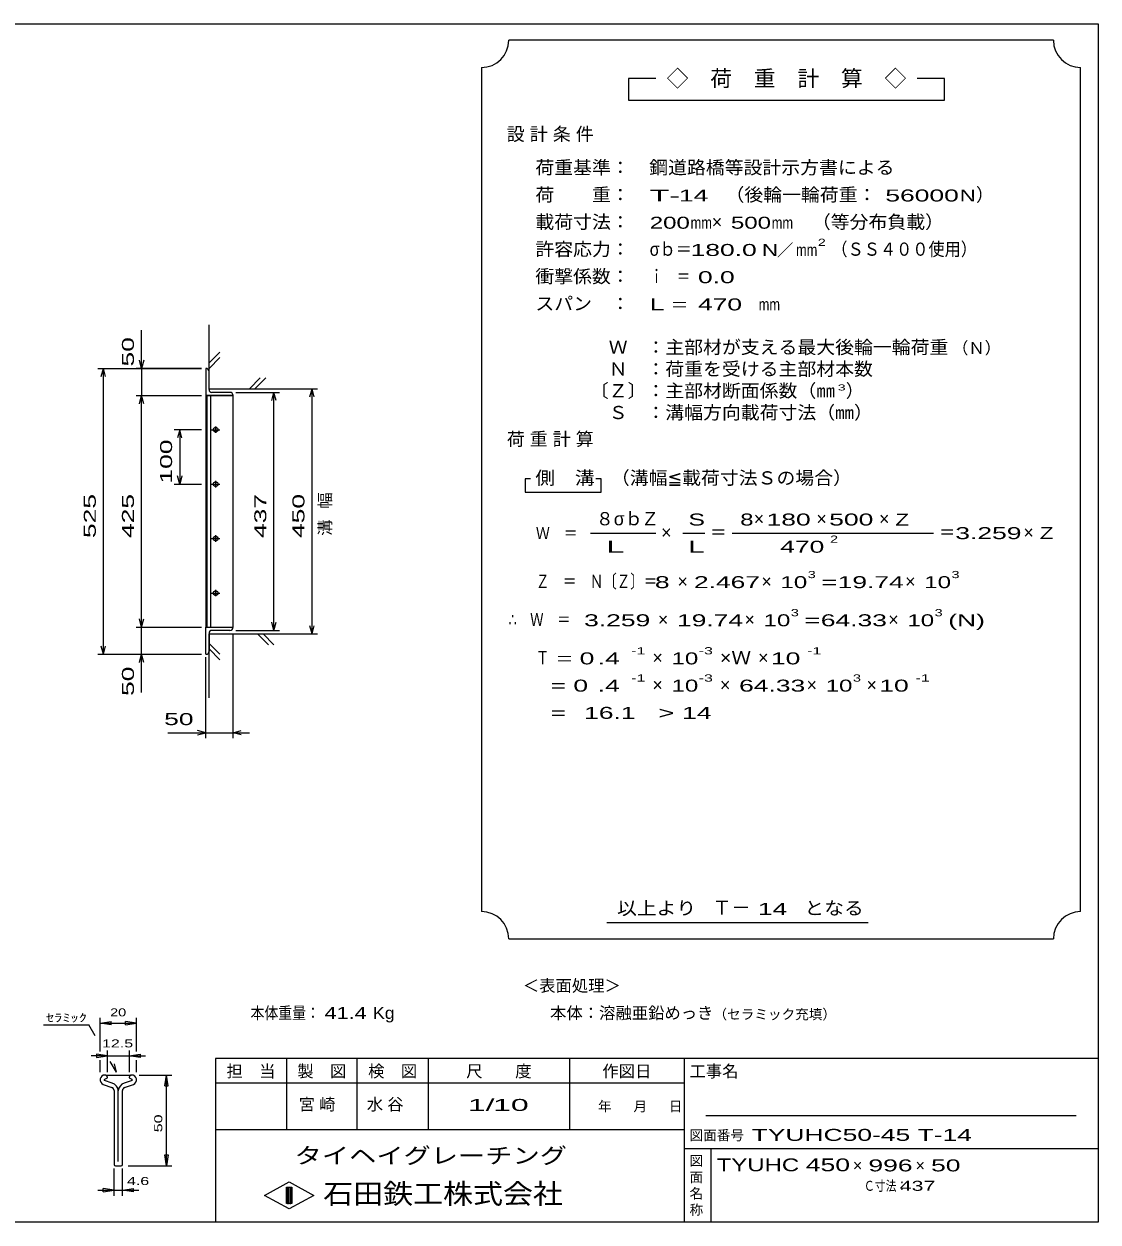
# Model space of a CAD drawing. Units: millimetres, scale not verified. Extents: x -1820 to 1736, y -1282 to 1048.
# Drawn here: x -236 to 1736, y -1152 to 1048 of the extents above; entities that cross this region are included whole.
import ezdxf
from ezdxf.enums import TextEntityAlignment as Align

# ---------------------------------------------------------------- set-up
doc = ezdxf.new("R2010")
doc.units = ezdxf.units.MM
doc.header["$LTSCALE"] = 10
for name, color, linetype, lineweight in [('0_2', 150, 'Continuous', 25), ('16', 3, 'Continuous', 25), ('22', 2, 'Continuous', 25), ('32', 4, 'Continuous', 25)]:
    doc.layers.add(name, color=color, linetype=linetype, lineweight=lineweight)
doc.styles.add('ベクトル', font='')
doc.styles.get('ベクトル').set_extended_font_data('ベクトル')

msp = doc.modelspace()

# ---------------------------------------------------------------- linework, layer by layer
at = {"layer": '0_2'}
for p, q in [((-1724, 1048.5), (1736, 1048.5)), ((1736, 1048.5), (1736, -1151.5)), ((1736, -851.5), (116, -851.5)), ((116, -851.5), (116, -1151.5)), ((246, -851.5), (246, -981.5)), ((376, -981.5), (376, -851.5)), ((506, -851.5), (506, -981.5)), ((766, -981.5), (766, -851.5)), ((976, -851.5), (976, -1151.5)), ((976, -896.5), (116, -896.5)), ((1696, -956.5), (1016, -956.5)), ((116, -981.5), (976, -981.5)), ((976, -1016.5), (1736, -1016.5)), ((1026, -1151.5), (1026, -1016.5)), ((206, -1102.5), (251, -1077.5)), ((251, -1077.5), (296, -1102.5)), ((246, -1087.5), (256, -1087.5)), ((246, -1117.5), (246, -1087.5)), ((246, -1087.5), (248, -1087.5)), ((248, -1087.5), (248, -1117.5)), ((250, -1117.5), (250, -1087.5)), ((250, -1087.5), (252, -1087.5)), ((252, -1087.5), (252, -1117.5)), ((254, -1117.5), (254, -1087.5)), ((254, -1087.5), (256, -1087.5)), ((256, -1087.5), (256, -1117.5)), ((256, -1087.5), (256, -1117.5)), ((251, -1127.5), (206, -1102.5)), ((256, -1117.5), (246, -1117.5)), ((248, -1117.5), (250, -1117.5)), ((296, -1102.5), (251, -1127.5)), ((252, -1117.5), (254, -1117.5)), ((1736, -1151.5), (-1724, -1151.5))]:
    msp.add_line(p, q, dxfattribs=at)
at = {"layer": '16'}
for p, q in [((98, 416), (98, 366)), ((104, 377), (104, 410)), ((98, 366), (148, 366)), ((98, 366), (98, -59)), ((148, 366), (98, 366)), ((100, 366), (100, -59)), ((107, -59), (107, 366)), ((142, 372), (109, 372)), ((148, -59), (148, 366)), ((116, 309.5), (116, 297.5)), ((108, 303.5), (124, 303.5)), ((118, 306.5), (114, 306.5)), ((114, 300.5), (118, 300.5)), ((108, 203.5), (124, 203.5)), ((118, 206.5), (114, 206.5)), ((114, 200.5), (118, 200.5)), ((116, 209.5), (116, 197.5)), ((108, 103.5), (124, 103.5)), ((118, 106.5), (114, 106.5)), ((114, 100.5), (118, 100.5)), ((116, 109.5), (116, 97.5)), ((108, 3.5), (124, 3.5)), ((118, 6.5), (114, 6.5)), ((114, 0.5), (118, 0.5)), ((116, 9.5), (116, -2.5)), ((98, -59), (148, -59)), ((98, -109), (98, -59)), ((98, -59), (148, -59)), ((142, -65), (109, -65)), ((104, -70), (104, -103))]:
    msp.add_line(p, q, dxfattribs=at)
for centre, radius, start, end in [((98, 410), 6, 0, 90), ((109, 377), 5, 180, 270), ((142, 366), 6, 0, 90), ((114, 303.5), 3, 90, 270), ((116, 303.5), 4, 46.6, 133.4), ((116, 303.5), 4, 226.6, 313.4), ((118, 303.5), 3, 270, 90), ((114, 203.5), 3, 90, 270), ((116, 203.5), 4, 46.6, 133.4), ((116, 203.5), 4, 226.6, 313.4), ((118, 203.5), 3, 270, 90), ((114, 103.5), 3, 90, 270), ((116, 103.5), 4, 46.6, 133.4), ((116, 103.5), 4, 226.6, 313.4), ((118, 103.5), 3, 270, 90), ((114, 3.5), 3, 90, 270), ((116, 3.5), 4, 46.6, 133.4), ((116, 3.5), 4, 226.6, 313.4), ((118, 3.5), 3, 270, 90), ((109, -70), 5, 90, 180), ((142, -59), 6, 270, 0), ((98, -103), 6, 270, 0)]:
    msp.add_arc(centre, radius, start, end, dxfattribs=at)
at = {"layer": '22', "color": 4}
for p, q in [((1654, 1018.5), (654, 1018.5)), ((604, 968.5), (604, -581.5)), ((1704, -581.5), (1704, 968.5)), ((924, 948.5), (874, 948.5)), ((874, 948.5), (874, 908.5)), ((1454, 948.5), (1404, 948.5)), ((1454, 908.5), (1454, 948.5)), ((874, 908.5), (1454, 908.5)), ((-20, 416), (-20, 486)), ((104, 378.5), (104, 496)), ((104, 426), (124, 446)), ((-20, 416), (-24, 431)), ((-16, 431), (-20, 416)), ((104, 416), (124, 436)), ((-100, 416), (90, 416)), ((-94, 401), (-90, 416)), ((-86, 401), (-90, 416)), ((-90, -109), (-90, 416)), ((90, 416), (-30, 416)), ((-20, 416), (-20, 366)), ((178, 378.5), (198, 398.5)), ((188, 378.5), (208, 398.5)), ((104, 378.5), (303, 378.5)), ((289, 363.5), (293, 378.5)), ((297, 363.5), (293, 378.5)), ((293, -71.5), (293, 378.5)), ((-30, 366), (90, 366)), ((-24, 351), (-20, 366)), ((-16, 351), (-20, 366)), ((-20, -59), (-20, 366)), ((153, 372), (233, 372)), ((219, 357), (223, 372)), ((227, 357), (223, 372)), ((223, -65), (223, 372)), ((90, 303.5), (40, 303.5)), ((50, 303.5), (46, 288.5)), ((54, 288.5), (50, 303.5)), ((50, 303.5), (50, 203.5)), ((40, 203.5), (90, 203.5)), ((50, 203.5), (46, 218.5)), ((54, 218.5), (50, 203.5)), ((694, 213.5), (684, 213.5)), ((684, 213.5), (684, 188.5)), ((824, 213.5), (814, 213.5)), ((824, 188.5), (824, 213.5)), ((684, 188.5), (824, 188.5)), ((804, 113.5), (924, 113.5)), ((974, 113.5), (1014, 113.5)), ((1064, 113.5), (1434, 113.5)), ((-20, -59), (-24, -44)), ((-20, -59), (-16, -44)), ((-30, -59), (90, -59)), ((-20, -109), (-20, -59)), ((153, -65), (233, -65)), ((223, -65), (219, -50)), ((223, -65), (227, -50)), ((293, -71.5), (289, -56.5)), ((293, -71.5), (297, -56.5)), ((104, -71.5), (303, -71.5)), ((104, -189), (104, -71.5)), ((148, -263), (148, -73)), ((213, -91.5), (193, -71.5)), ((223, -91.5), (203, -71.5)), ((-100, -109), (90, -109)), ((-90, -109), (-94, -94)), ((-90, -109), (-86, -94)), ((-30, -109), (90, -109)), ((-24, -124), (-20, -109)), ((-16, -124), (-20, -109)), ((-20, -179), (-20, -109)), ((124, -109), (104, -89)), ((124, -119), (104, -99)), ((98, -263), (98, -114)), ((28, -253), (98, -253)), ((98, -253), (83, -249)), ((83, -257), (98, -253)), ((98, -253), (148, -253)), ((148, -253), (163, -249)), ((163, -257), (148, -253)), ((148, -253), (178, -253)), ((834, -601.5), (1314, -601.5)), ((654, -631.5), (1654, -631.5))]:
    msp.add_line(p, q, dxfattribs=at)
for centre, start, end in [((604, 1018.5), 270, 0), ((1704, 1018.5), 180, 270), ((604, -631.5), 0, 90), ((1704, -631.5), 90, 180)]:
    msp.add_arc(centre, 50, start, end, dxfattribs=at)
at = {"layer": '32'}
for p, q in [((-200.33, -789.5), (-117, -789.5)), ((-105.33, -809.5), (-117, -789.5)), ((-96, -838.5), (-96, -776.5)), ((-96, -786.5), (-76, -783.5)), ((-76, -789.5), (-96, -786.5)), ((-96, -786.5), (-29.33, -786.5)), ((-76, -789.5), (-76, -783.5)), ((-29.33, -786.5), (-49.33, -783.5)), ((-49.33, -789.5), (-49.33, -783.5)), ((-49.33, -789.5), (-29.33, -786.5)), ((-29.33, -838.5), (-29.33, -776.5)), ((-82.67, -846.5), (-112.67, -846.5)), ((-82.67, -846.5), (-102.67, -843.5)), ((-102.67, -843.5), (-102.67, -849.5)), ((-102.67, -849.5), (-82.67, -846.5)), ((-96, -876.5), (-96, -854.5)), ((-82.67, -876.5), (-82.67, -836.5)), ((-82.67, -846.5), (-42.67, -846.5)), ((-66, -876.5), (-77.67, -856.5)), ((-42.67, -836.5), (-42.67, -876.5)), ((-42.67, -846.5), (-22.67, -843.5)), ((-22.67, -849.5), (-42.67, -846.5)), ((-42.67, -846.5), (-12.67, -846.5)), ((-29.33, -876.5), (-29.33, -854.5)), ((-22.67, -843.5), (-22.67, -849.5)), ((-66, -876.5), (-69.67, -860.83)), ((-90.6, -898.76), (-74.36, -904.46)), ((-73.66, -896.59), (-88.06, -891.53)), ((-87.53, -889.21), (-82.73, -886.88)), ((-85.7, -881.5), (-38.87, -881.5)), ((-82.73, -886.88), (-82.73, -886.11)), ((-37.34, -891.53), (-51.74, -896.59)), ((-51.04, -904.46), (-34.81, -898.76)), ((-42.67, -886.11), (-42.67, -886.88)), ((-42.67, -886.88), (-37.87, -889.21)), ((-24.33, -881.5), (35.67, -881.5)), ((22.67, -901.5), (25.67, -881.5)), ((22.67, -901.5), (28.67, -901.5)), ((28.67, -901.5), (25.67, -881.5)), ((25.67, -1048.17), (25.67, -881.5)), ((-70.37, -910.14), (-70.37, -1045.87)), ((-62.67, -1040.53), (-62.67, -910.3)), ((-55.03, -1045.87), (-55.03, -910.14)), ((25.67, -1048.17), (22.67, -1028.17)), ((22.67, -1028.17), (28.67, -1028.17)), ((28.67, -1028.17), (25.67, -1048.17)), ((-70.33, -1103.17), (-70.33, -1053.17)), ((-68.03, -1048.21), (-57.37, -1048.21)), ((-55, -1103.17), (-55, -1053.17)), ((-44.33, -1048.17), (35.67, -1048.17)), ((-100.33, -1093.17), (-70.33, -1093.17)), ((-70.33, -1093.17), (-90.33, -1090.17)), ((-90.33, -1096.17), (-90.33, -1090.17)), ((-90.33, -1096.17), (-70.33, -1093.17)), ((-70.33, -1093.17), (-55, -1093.17)), ((-55, -1093.17), (-35, -1090.17)), ((-35, -1096.17), (-55, -1093.17)), ((-55, -1093.17), (-25, -1093.17)), ((-35, -1096.17), (-35, -1090.17))]:
    msp.add_line(p, q, dxfattribs=at)
for centre, radius, start, end in [((-87.03, -890.5), 9, 90.98, 246.68), ((-86.98, -890.55), 1.47, 111.91, 222.33), ((-87.56, -886.32), 4.83, 2.5, 85.55), ((-77.97, -911.31), 15.33, 3.78, 73.7), ((-47.44, -911.31), 15.33, 106.3, 176.22), ((-37.84, -886.32), 4.83, 94.45, 177.5), ((-38.37, -890.5), 9, 293.32, 89.02002), ((-38.42, -890.55), 1.47, 317.67, 68.08999), ((-76.36, -910.13), 6, 0, 70.58), ((-49.04, -910.13), 6, 109.42, 180), ((-68.03, -1045.87), 2.33, 180, 270), ((-57.37, -1045.87), 2.33, 270, 0)]:
    msp.add_arc(centre, radius, start, end, dxfattribs=at)

# ---------------------------------------------------------------- texts
at = {"layer": '0_2', "style": 'ベクトル'}
for s, height, p in [('担\u3000当', 21.99, (136, -874.5)), ('製\u3000図', 21.99, (266, -874.5)), ('検\u3000図', 21.99, (396, -874.5)), ('尺\u3000\u3000度', 21.99, (576, -874.5)), ('作図日', 21.99, (826, -874.5)), ('工事名', 21.99, (986, -874.5)), ('年', 18.33, (818, -939)), ('月', 18.33, (883, -939)), ('日', 18.33, (948, -939)), ('図面番号', 18.33, (986, -992)), ('図', 18.33, (986, -1039)), ('面', 18.33, (986, -1069)), ('名', 18.33, (986, -1099)), ('称', 18.33, (986, -1129))]:
    msp.add_text(s, height=height, dxfattribs=at).set_placement(p, align=Align.MIDDLE_LEFT)
at = {"layer": '0_2', "color": 222, "style": 'ベクトル'}
for s, height, width, p in [('タイヘイグレーチング', 29.33, 1.25, (261, -1029.5)), ('石田鉄工株式会社', 36.66, 1.1, (313.5, -1099.5))]:
    msp.add_text(s, height=height, dxfattribs=dict(at, width=width)).set_placement(p, align=Align.MIDDLE_LEFT)
at = {"layer": '22', "style": 'ベクトル'}
for s, height, p in [('◇\u3000荷\u3000重\u3000計\u3000算\u3000◇', 29.33, (944, 948.5)), ('）', 24.19, (1512, 735)), ('×', 24.19, (1027, 685)), ('／', 21.99, (1146.5, 633.5)), ('（Ｎ）', 21.99, (1468, 453.5)), ('）', 24.19, (1273, 375)), ('σｂ', 24.19, (847, 140)), ('８', 24.19, (814, 140)), ('Ｚ', 24.19, (897, 140)), ('×', 24.19, (1104, 140)), ('×', 24.19, (1219, 140)), ('×', 24.19, (1334, 140)), ('×', 24.19, (934, 115)), ('×', 24.19, (1599, 115)), ('×', 24.19, (964, 25)), ('×', 24.19, (1118, 25)), ('×', 24.19, (1382, 25)), ('×', 24.19, (928, -45)), ('×', 24.19, (1087, -45)), ('×', 24.19, (1351, -45)), ('×', 24.19, (918, -115)), ('×', 24.19, (1112, -115)), ('×', 24.19, (918, -165)), ('×', 24.19, (1042, -165)), ('×', 24.19, (1201, -165)), ('×', 24.19, (1311, -165)), ('Ｔ－', 25.66, (1028, -574)), ('＜表面処理＞', 21.99, (680, -717.5)), ('本体：', 21.99, (730, -767.5)), ('溶融亜鉛めっき', 21.99, (820, -767.5)), ('（セラミック充填）', 18.33, (1030, -770)), ('×', 21.99, (1286, -1047.5)), ('×', 21.99, (1401, -1047.5))]:
    msp.add_text(s, height=height, dxfattribs=at).set_placement(p, align=Align.MIDDLE_LEFT)
for s, height, width, p in [('荷重基準：\u3000', 24.19, 1.05, (703, 785)), ('鋼道路橋等設計示方書による', 24.19, 1.05, (912, 785)), ('荷\u3000\u3000重：\u3000', 24.19, 1.05, (703, 735)), ('（後輪一輪荷重：', 24.19, 1.05, (1052, 735)), ('T-', 21.99, 2, (913, 733.5)), (' 14 ', 21.99, 1.65, (953, 733.5)), (' 56000', 21.99, 1.65, (1332, 733.5)), ('N', 21.99, 1.4, (1482, 733.5)), ('載荷寸法：\u3000', 24.19, 1.05, (703, 685)), ('200', 21.99, 1.5, (913, 683.5)), ('mm', 21.99, 0.8, (988, 683.5)), ('500', 21.99, 1.5, (1062, 683.5)), ('mm', 21.99, 0.8, (1137, 683.5)), ('\u3000（等分布負載）', 24.19, 1.05, (1176, 685)), ('許容応力：\u3000', 24.19, 1.05, (703, 635)), ('σｂ＝', 24.19, 0.9, (913, 635)), ('180.0', 21.99, 1.65, (988, 633.5)), ('N', 21.99, 1.4, (1119, 633.5)), ('mm', 21.99, 0.8, (1181.5, 633.5)), ('2', 13.2, 1.5, (1221.5, 647.5)), ('（ＳＳ４００使用）', 24.19, 0.9, (1246.5, 635)), ('衝撃係数：\u3000', 24.19, 1.05, (703, 585)), ('ｉ\u3000＝', 24.19, 0.75, (913, 585)), (' 0.0', 21.99, 1.65, (988, 583.5)), ('スパン\u3000：\u3000', 24.19, 1.05, (703, 535)), ('L =', 21.99, 1.65, (913, 533.5)), (' 470 ', 21.99, 1.65, (988, 533.5)), ('mm', 21.99, 0.8, (1113, 533.5)), ('\u3000Ｗ\u3000：主部材が支える最大後輪一輪荷重', 24.19, 1.05, (803, 455)), ('\u3000Ｎ\u3000：荷重を受ける主部材本数', 24.19, 1.05, (803, 415)), ('〔Ｚ〕：主部材断面係数（㎜', 24.19, 1.05, (803, 375)), ('3', 11, 1.8, (1258, 381)), ('\u3000Ｓ\u3000：溝幅方向載荷寸法（㎜）', 24.19, 1.05, (803, 335)), ('側\u3000溝', 24.19, 1.1, (703, 215)), ('\u3000（溝幅≦載荷寸法Ｓの場合）', 24.19, 1.05, (807, 215)), ('S', 21.99, 1.55, (984, 138.5)), ('8', 21.99, 1.5, (1079, 138.5)), (' 180 ', 21.99, 1.65, (1114, 138.5)), (' 500 ', 21.99, 1.65, (1229, 138.5)), ('Z', 21.99, 1.4, (1364, 138.5)), ('Ｗ\u3000＝', 21.99, 0.85, (704, 113.5)), ('＝', 24.19, 0.9, (1024, 115)), ('＝', 24.19, 0.9, (1444, 115)), ('3.259', 21.99, 1.65, (1474, 113.5)), ('Z', 21.99, 1.4, (1629, 113.5)), ('L', 21.99, 1.8, (984, 88.5)), (' 470 ', 21.99, 1.65, (1139, 88.5)), ('2', 13.2, 1.5, (1244, 102.5)), ('3', 13.2, 1.5, (1203, 37.5)), ('3', 13.2, 1.5, (1467, 37.5)), ('Ｚ\u3000＝\u3000Ｎ〔Ｚ〕＝', 24.19, 0.75, (704, 25)), (' 8 ', 21.99, 1.65, (909, 23.5)), ('2.467', 21.99, 1.65, (994, 23.5)), ('10', 21.99, 1.5, (1153, 23.5)), ('=', 21.99, 1.7, (1228, 23.5)), ('19.74', 21.99, 1.65, (1258, 23.5)), ('10', 21.99, 1.5, (1417, 23.5)), ('∴\u3000Ｗ\u3000＝', 24.19, 0.75, (654, -45)), (' 3.259', 21.99, 1.65, (779, -46.5)), ('19.74', 21.99, 1.65, (963, -46.5)), ('10', 21.99, 1.5, (1122, -46.5)), ('3', 13.2, 1.5, (1172, -32.5)), ('=', 21.99, 1.7, (1197, -46.5)), ('64.33', 21.99, 1.65, (1227, -46.5)), ('10', 21.99, 1.5, (1386, -46.5)), ('3', 13.2, 1.5, (1436, -32.5)), ('(N)', 21.99, 1.65, (1461, -46.5)), ('Ｔ', 24.19, 0.75, (704, -115)), (' = 0', 21.99, 1.65, (729, -116.5)), (' .4 ', 21.99, 1.65, (804, -116.5)), ('-1', 13.2, 1.65, (879, -102.5)), ('10', 21.99, 1.5, (953, -116.5)), ('-3', 13.2, 1.65, (1003, -102.5)), ('×Ｗ', 24.19, 1.1, (1042, -115)), (' 10 ', 21.99, 1.65, (1122, -116.5)), ('-1', 13.2, 1.65, (1202, -102.5)), ('-1', 13.2, 1.65, (879, -152.5)), ('-3', 13.2, 1.65, (1003, -152.5)), ('3', 13.2, 1.5, (1286, -152.5)), ('-1', 13.2, 1.65, (1401, -152.5)), ('  = 0', 21.99, 1.65, (704, -166.5)), (' .4 ', 21.99, 1.65, (804, -166.5)), ('10', 21.99, 1.5, (953, -166.5)), ('64.33', 21.99, 1.65, (1077, -166.5)), ('10', 21.99, 1.5, (1236, -166.5)), (' 10 ', 21.99, 1.65, (1321, -166.5)), (' 50 ', 21.99, 1.65, (8, -228)), ('  =', 21.99, 1.65, (704, -216.5)), (' 16.1', 21.99, 1.65, (779, -216.5)), ('>', 21.99, 1.7, (929, -216.5)), (' 14 ', 21.99, 1.65, (959, -216.5)), ('以上より\u3000', 24.19, 1.1, (853, -575)), (' 14 ', 21.99, 1.65, (1098, -576.5)), ('となる', 24.19, 1.1, (1197, -575)), ('本体重量：', 21.99, 0.85, (180, -767.5)), (' 41.4', 21.99, 1.35, (305, -767.5)), ('Kg', 21.99, 1.1, (405, -767.5)), ('1/', 21.99, 2, (579, -936.5)), (' 10 ', 21.99, 2, (609, -936.5)), ('TYUHC50-45 T-14          ', 21.99, 1.65, (1100, -991.5)), ('TYUHC', 23.46, 1.4, (1036, -1046.5)), (' 450 ', 23.46, 1.55, (1186, -1046.5)), (' 996 ', 21.99, 1.65, (1301, -1047.5)), (' 50 ', 21.99, 1.65, (1416, -1047.5)), ('Ｃ寸法：', 18.33, 0.8, (1306, -1085)), (' 437 ', 18.33, 1.6, (1361, -1085))]:
    msp.add_text(s, height=height, dxfattribs=dict(at, width=width)).set_placement(p, align=Align.MIDDLE_LEFT)
at = {"layer": '22', "style": 'ベクトル', "width": 1.65}
for s, p in [(' 50 ', (-45, 406)), (' 100 ', (25, 191)), (' 525 ', (-115, 91)), (' 425 ', (-45, 91)), (' 437 ', (198, 91)), (' 450 ', (268, 91)), (' 50 ', (-45, -199))]:
    msp.add_text(s, height=21.99, rotation=90, dxfattribs=at).set_placement(p, align=Align.MIDDLE_LEFT)
at = {"layer": '22', "attachment_point": 4, "style": 'ベクトル'}
for s, insert, char_height in [('\\T1.28;設計条件', (650.5, 845), 24.19), ('\\T1.28;荷重計算', (650.5, 285), 24.19), ('\\T1.5;\\W2;\\~L\\~', (809, 88.5), 21.99), ('\\T1.25;宮崎\u3000', (268.5, -936.5), 21.99), ('\\T1.25;水谷\u3000', (393.5, -936.5), 21.99)]:
    msp.add_mtext(s, dxfattribs=dict(at, insert=insert, char_height=char_height))
at = {"layer": '22', "insert": (318, 108.5), "char_height": 21.99, "attachment_point": 4, "rotation": 90, "style": 'ベクトル'}
msp.add_mtext('\\T1.67;溝幅', dxfattribs=at)
at = {"layer": '32', "color": 2, "style": 'ベクトル'}
for s, width, p in [('ｾﾗﾐｯｸ', 1.5, (-195.33, -776.5)), ('20', 1.35, (-77.67, -766.5)), ('12.5', 1.5, (-92.67, -823.5)), (' 4.6 ', 1.5, (-55, -1076.17))]:
    msp.add_text(s, height=14.66, dxfattribs=dict(at, width=width)).set_placement(p, align=Align.MIDDLE_LEFT)
at = {"layer": '32', "color": 2, "style": 'ベクトル', "width": 1.5}
msp.add_text(' 50 ', height=14.66, rotation=90, dxfattribs=at).set_placement((10.67, -994.83), align=Align.MIDDLE_LEFT)

doc.saveas('drawing.dxf')
